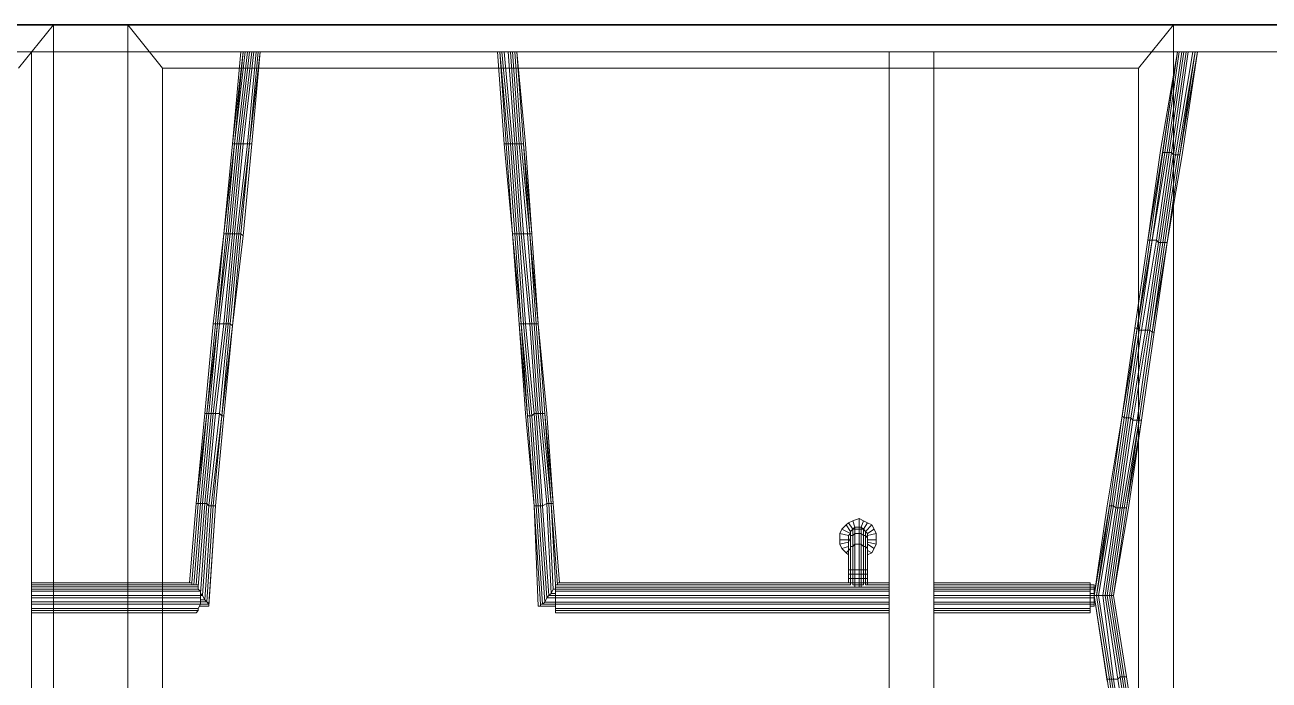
# Model space of a CAD drawing. Header units: inches. Extents: x 2013 to 15569, y -2551 to 2524.
# Drawn here: x 3736 to 3828, y 1989.3 to 2037.7 of the extents above; entities that cross this region are included whole.
import ezdxf

# ---------------------------------------------------------------- set-up
doc = ezdxf.new("R2010")
doc.units = ezdxf.units.IN
doc.header["$MEASUREMENT"] = 0
for name, color, linetype, lineweight in [('A-ELEV-PATT', 8, 'Continuous', 18), ('A-FURN', 8, 'Continuous', 18), ('A-SECT-MCUT', 7, 'Continuous', 35)]:
    doc.layers.add(name, color=color, linetype=linetype, lineweight=lineweight)

msp = doc.modelspace()

# ---------------------------------------------------------------- linework, layer by layer
at = {"layer": 'A-ELEV-PATT'}
for p, q in [((3738.148, 1827.342), (3738.148, 2037.7)), ((3743.646, 1827.342), (3743.646, 2037.7)), ((3746.197, 1941.491), (3746.197, 2034.491)), ((3818.306, 1941.491), (3818.306, 2034.491))]:
    msp.add_line(p, q, dxfattribs=at)
at = {"layer": 'A-FURN'}
for p, q in [((3660.897, 2037.7), (3820.897, 2037.7)), ((3735.557, 2034.491), (3738.148, 2037.7)), ((3746.197, 2034.491), (3743.646, 2037.7)), ((3818.306, 2034.491), (3820.897, 2037.7)), ((3820.897, 2037.7), (3820.897, 1827.342)), ((3628.364, 2035.7), (3892.796, 2035.7)), ((3752.162, 2035.7), (3751.99, 2035.7)), ((3822.666, 2035.7), (3821.192, 2035.7)), ((3746.197, 2034.491), (3818.306, 2034.491)), ((3748.374, 1996.481), (3748.374, 1996.323))]:
    msp.add_line(p, q, dxfattribs=at)
at = {"layer": 'A-FURN', "lineweight": 0}
for p, q in [((3736.52, 2035.7), (3733.201, 2035.7)), ((3733.201, 2035.7), (3736.52, 2035.7)), ((3736.52, 1966.111), (3736.52, 2035.7)), ((3736.52, 2035.7), (3736.52, 1966.111)), ((3736.52, 2035.7), (3736.52, 2035.7)), ((3752.162, 2035.7), (3751.373, 2028.903)), ((3751.99, 2035.7), (3751.373, 2028.903)), ((3752.162, 2035.7), (3751.531, 2028.903)), ((3752.32, 2035.7), (3751.531, 2028.903)), ((3752.478, 2035.7), (3751.689, 2028.903)), ((3752.636, 2035.7), (3751.846, 2028.903)), ((3752.794, 2035.7), (3752.004, 2028.903)), ((3752.32, 2035.7), (3752.162, 2035.7)), ((3752.162, 2035.7), (3752.162, 2035.7)), ((3752.162, 2028.903), (3752.951, 2035.7)), ((3752.478, 2035.7), (3752.32, 2035.7)), ((3752.478, 2035.7), (3752.32, 2035.7)), ((3752.636, 2035.7), (3752.478, 2035.7)), ((3752.478, 2028.903), (3753.114, 2035.7)), ((3752.794, 2035.7), (3752.636, 2035.7)), ((3752.636, 2028.903), (3753.272, 2035.7)), ((3752.636, 2028.903), (3753.43, 2035.7)), ((3752.951, 2035.7), (3752.794, 2035.7)), ((3752.951, 2035.7), (3752.794, 2035.7)), ((3752.794, 2028.903), (3753.43, 2035.7)), ((3752.794, 2028.903), (3753.43, 2035.7)), ((3752.951, 2035.7), (3753.114, 2035.7)), ((3753.114, 2035.7), (3753.272, 2035.7)), ((3753.43, 2035.7), (3753.272, 2035.7)), ((3753.272, 2035.7), (3753.43, 2035.7)), ((3753.43, 2035.7), (3753.425, 2035.7)), ((3771.123, 2035.7), (3770.966, 2035.7)), ((3770.966, 2035.7), (3771.439, 2028.903)), ((3771.439, 2028.903), (3770.966, 2035.7)), ((3770.966, 2035.7), (3771.123, 2035.7)), ((3771.123, 2035.7), (3771.119, 2035.7)), ((3771.281, 2035.7), (3771.123, 2035.7)), ((3771.281, 2035.7), (3771.123, 2035.7)), ((3771.123, 2035.7), (3771.755, 2028.903)), ((3771.123, 2035.7), (3771.597, 2028.903)), ((3771.439, 2035.7), (3771.281, 2035.7)), ((3771.281, 2035.7), (3771.913, 2028.903)), ((3771.755, 2035.7), (3771.439, 2035.7)), ((3771.439, 2035.7), (3772.071, 2028.903)), ((3771.755, 2035.7), (3771.597, 2035.7)), ((3771.913, 2035.7), (3771.755, 2035.7)), ((3771.755, 2035.7), (3772.228, 2028.903)), ((3772.071, 2035.7), (3771.913, 2035.7)), ((3772.071, 2035.7), (3771.913, 2035.7)), ((3771.913, 2035.7), (3772.391, 2028.903)), ((3772.228, 2035.7), (3772.071, 2035.7)), ((3772.071, 2035.7), (3772.549, 2028.903)), ((3772.228, 2035.7), (3772.071, 2035.7)), ((3772.391, 2035.7), (3772.228, 2035.7)), ((3772.228, 2035.7), (3772.707, 2028.903)), ((3772.391, 2035.7), (3772.228, 2035.7)), ((3773.022, 2028.903), (3772.391, 2035.7)), ((3772.391, 2035.7), (3772.865, 2028.903)), ((3772.391, 2035.7), (3772.865, 2028.903)), ((3799.881, 2035.7), (3799.881, 1966.111)), ((3803.201, 2035.7), (3799.881, 2035.7)), ((3799.881, 1966.111), (3799.881, 2035.7)), ((3799.881, 2035.7), (3803.201, 2035.7)), ((3803.201, 1966.111), (3803.201, 2035.7)), ((3803.201, 2035.7), (3803.201, 1966.111)), ((3803.201, 2035.7), (3803.201, 2035.7)), ((3821.192, 2035.7), (3819.947, 2028.424)), ((3820.105, 2028.424), (3821.192, 2035.7)), ((3820.105, 2028.266), (3821.192, 2035.7)), ((3820.263, 2028.266), (3821.328, 2035.7)), ((3820.421, 2028.266), (3821.512, 2035.7)), ((3820.584, 2028.266), (3821.669, 2035.7)), ((3820.741, 2028.266), (3821.827, 2035.7)), ((3820.899, 2028.108), (3821.981, 2035.7)), ((3821.057, 2028.108), (3822.32, 2035.7)), ((3821.215, 2028.108), (3822.508, 2035.7)), ((3821.373, 2028.108), (3822.508, 2035.7)), ((3822.666, 2035.7), (3821.373, 2028.108)), ((3822.666, 2035.7), (3821.531, 2028.108)), ((3751.531, 2028.903), (3750.741, 2022.258)), ((3751.373, 2028.903), (3750.741, 2022.258)), ((3750.741, 2022.258), (3751.373, 2028.903)), ((3751.531, 2028.903), (3750.899, 2022.258)), ((3751.689, 2028.903), (3751.057, 2022.258)), ((3751.846, 2028.903), (3751.215, 2022.258)), ((3751.373, 2028.903), (3751.531, 2028.903)), ((3752.004, 2028.903), (3751.373, 2022.258)), ((3751.373, 2028.903), (3751.373, 2028.903)), ((3751.531, 2028.903), (3751.689, 2028.903)), ((3752.162, 2028.903), (3751.531, 2022.258)), ((3752.478, 2028.903), (3751.689, 2022.258)), ((3751.689, 2028.903), (3751.846, 2028.903)), ((3752.636, 2028.903), (3751.846, 2022.258)), ((3751.846, 2028.903), (3752.004, 2028.903)), ((3752.636, 2028.903), (3752.004, 2022.258)), ((3752.004, 2028.903), (3752.162, 2028.903)), ((3752.794, 2028.903), (3752.162, 2022.101)), ((3752.162, 2022.101), (3752.794, 2028.903)), ((3752.162, 2028.903), (3752.478, 2028.903)), ((3752.478, 2028.903), (3752.636, 2028.903)), ((3752.636, 2028.903), (3752.631, 2028.903)), ((3752.794, 2028.903), (3752.636, 2028.903)), ((3752.794, 2028.903), (3752.789, 2028.903)), ((3771.439, 2028.903), (3772.071, 2022.258)), ((3772.071, 2022.258), (3771.439, 2028.903)), ((3771.439, 2028.903), (3771.597, 2028.903)), ((3771.755, 2028.903), (3771.597, 2028.903)), ((3771.597, 2028.903), (3772.071, 2022.258)), ((3771.913, 2028.903), (3771.755, 2028.903)), ((3771.755, 2028.903), (3772.228, 2022.258)), ((3772.071, 2028.903), (3771.913, 2028.903)), ((3771.913, 2028.903), (3772.391, 2022.258)), ((3772.228, 2028.903), (3772.071, 2028.903)), ((3772.071, 2028.903), (3772.549, 2022.258)), ((3772.391, 2028.903), (3772.228, 2028.903)), ((3772.228, 2028.903), (3772.707, 2022.258)), ((3772.549, 2028.903), (3772.391, 2028.903)), ((3772.391, 2028.903), (3772.865, 2022.258)), ((3772.707, 2028.903), (3772.549, 2028.903)), ((3772.549, 2028.903), (3773.18, 2022.258)), ((3772.865, 2028.903), (3772.707, 2028.903)), ((3772.707, 2028.903), (3773.338, 2022.258)), ((3772.865, 2028.903), (3773.338, 2022.258)), ((3772.865, 2028.903), (3773.496, 2022.258)), ((3773.496, 2022.258), (3773.022, 2028.903)), ((3819, 2021.785), (3820.105, 2028.424)), ((3819.947, 2028.424), (3819, 2021.785)), ((3819.158, 2021.785), (3820.105, 2028.266)), ((3820.263, 2028.266), (3819.316, 2021.785)), ((3819.316, 2021.785), (3820.421, 2028.266)), ((3819.632, 2021.785), (3820.584, 2028.266)), ((3819.79, 2021.627), (3820.741, 2028.266)), ((3819.947, 2021.627), (3820.899, 2028.108)), ((3820.105, 2028.266), (3820.105, 2028.424)), ((3820.263, 2028.266), (3820.105, 2028.266)), ((3820.105, 2021.627), (3821.057, 2028.108)), ((3820.421, 2028.266), (3820.263, 2028.266)), ((3820.263, 2021.627), (3821.215, 2028.108)), ((3820.584, 2028.266), (3820.421, 2028.266)), ((3821.373, 2028.108), (3820.421, 2021.627)), ((3821.373, 2028.108), (3820.421, 2021.627)), ((3820.421, 2021.627), (3821.531, 2028.108)), ((3820.741, 2028.266), (3820.584, 2028.266)), ((3820.899, 2028.108), (3820.741, 2028.266)), ((3821.057, 2028.108), (3820.899, 2028.108)), ((3821.215, 2028.108), (3821.057, 2028.108)), ((3821.373, 2028.108), (3821.215, 2028.108)), ((3821.373, 2028.108), (3821.368, 2028.108)), ((3750.741, 2022.258), (3749.952, 2015.619)), ((3750.741, 2022.258), (3749.952, 2015.619)), ((3750.741, 2022.258), (3750.11, 2015.619)), ((3750.899, 2022.258), (3750.268, 2015.619)), ((3751.057, 2022.258), (3750.268, 2015.619)), ((3751.215, 2022.258), (3750.426, 2015.619)), ((3750.741, 2022.258), (3750.899, 2022.258)), ((3751.373, 2022.258), (3750.741, 2015.619)), ((3750.899, 2022.258), (3751.057, 2022.258)), ((3751.531, 2022.258), (3750.899, 2015.619)), ((3751.057, 2022.258), (3751.215, 2022.258)), ((3751.689, 2022.258), (3751.057, 2015.619)), ((3751.215, 2022.258), (3751.373, 2022.258)), ((3751.846, 2022.258), (3751.215, 2015.619)), ((3751.373, 2022.258), (3751.531, 2022.258)), ((3752.004, 2022.258), (3751.373, 2015.461)), ((3752.162, 2022.101), (3751.373, 2015.461)), ((3751.373, 2015.461), (3752.162, 2022.101)), ((3751.531, 2022.258), (3751.689, 2022.258)), ((3751.689, 2022.258), (3751.846, 2022.258)), ((3751.846, 2022.258), (3752.004, 2022.258)), ((3752.004, 2022.258), (3752.162, 2022.101)), ((3772.228, 2022.258), (3772.071, 2022.258)), ((3772.071, 2022.258), (3772.707, 2015.614)), ((3772.549, 2015.614), (3772.071, 2022.258)), ((3772.071, 2022.258), (3772.549, 2015.614)), ((3772.391, 2022.258), (3772.228, 2022.258)), ((3772.228, 2022.258), (3772.707, 2015.614)), ((3772.549, 2022.258), (3772.391, 2022.258)), ((3772.391, 2022.258), (3772.865, 2015.614)), ((3772.707, 2022.258), (3772.549, 2022.258)), ((3772.549, 2022.258), (3773.022, 2015.614)), ((3772.865, 2022.258), (3772.707, 2022.258)), ((3772.707, 2022.258), (3773.338, 2015.614)), ((3773.18, 2022.258), (3772.865, 2022.258)), ((3772.865, 2022.258), (3773.496, 2015.614)), ((3773.338, 2022.258), (3773.18, 2022.258)), ((3773.18, 2022.258), (3773.654, 2015.614)), ((3773.338, 2022.258), (3773.812, 2015.614)), ((3773.496, 2022.258), (3773.338, 2022.258)), ((3773.338, 2022.258), (3773.97, 2015.614)), ((3773.496, 2022.258), (3773.97, 2015.614)), ((3773.97, 2015.614), (3773.496, 2022.258)), ((3818.053, 2015.299), (3819, 2021.785)), ((3819, 2021.785), (3818.053, 2015.299)), ((3819.158, 2021.785), (3818.211, 2015.299)), ((3818.211, 2015.299), (3819.316, 2021.785)), ((3818.369, 2015.141), (3819.316, 2021.785)), ((3818.527, 2015.141), (3819.632, 2021.785)), ((3818.842, 2015.141), (3819.79, 2021.627)), ((3819.158, 2021.785), (3819, 2021.785)), ((3819, 2015.141), (3819.947, 2021.627)), ((3819.316, 2021.785), (3819.158, 2021.785)), ((3819.158, 2015.141), (3820.105, 2021.627)), ((3819.316, 2021.785), (3819.311, 2021.785)), ((3819.632, 2021.785), (3819.316, 2021.785)), ((3819.316, 2014.983), (3820.421, 2021.627)), ((3820.263, 2021.627), (3819.316, 2014.983)), ((3820.421, 2021.627), (3819.474, 2014.983)), ((3819.474, 2014.983), (3820.421, 2021.627)), ((3819.79, 2021.627), (3819.632, 2021.785)), ((3819.947, 2021.627), (3819.79, 2021.627)), ((3820.105, 2021.627), (3819.947, 2021.627)), ((3820.263, 2021.627), (3820.105, 2021.627)), ((3820.421, 2021.627), (3820.263, 2021.627)), ((3820.421, 2021.627), (3820.416, 2021.627)), ((3749.952, 2015.619), (3749.321, 2008.975)), ((3749.952, 2015.619), (3749.321, 2008.975)), ((3750.11, 2015.619), (3749.479, 2008.975)), ((3750.268, 2015.619), (3749.479, 2008.975)), ((3750.268, 2015.619), (3749.636, 2008.975)), ((3750.426, 2015.619), (3749.794, 2008.975)), ((3750.741, 2015.619), (3749.952, 2008.975)), ((3749.952, 2015.619), (3750.11, 2015.619)), ((3750.11, 2015.619), (3750.268, 2015.619)), ((3750.899, 2015.619), (3750.11, 2008.975)), ((3750.268, 2015.619), (3750.426, 2015.619)), ((3750.426, 2015.619), (3750.741, 2015.619)), ((3751.057, 2015.619), (3750.426, 2008.975)), ((3751.215, 2015.619), (3750.584, 2008.817)), ((3751.373, 2015.461), (3750.584, 2008.817)), ((3750.741, 2015.619), (3750.899, 2015.619)), ((3751.373, 2015.461), (3750.741, 2008.817)), ((3750.741, 2008.817), (3751.373, 2015.461)), ((3750.899, 2015.619), (3751.057, 2015.619)), ((3751.057, 2015.619), (3751.215, 2015.619)), ((3751.215, 2015.619), (3751.373, 2015.461)), ((3773.022, 2008.975), (3772.549, 2015.614)), ((3772.549, 2015.614), (3772.707, 2015.614)), ((3772.549, 2015.614), (3773.18, 2008.817)), ((3772.549, 2015.614), (3772.549, 2015.614)), ((3772.707, 2015.614), (3773.18, 2008.817)), ((3772.865, 2015.614), (3772.707, 2015.614)), ((3772.707, 2015.614), (3773.338, 2008.817)), ((3773.022, 2015.614), (3772.865, 2015.614)), ((3772.865, 2015.614), (3773.496, 2008.817)), ((3773.338, 2015.614), (3773.022, 2015.614)), ((3773.022, 2015.614), (3773.654, 2008.975)), ((3773.496, 2015.614), (3773.338, 2015.614)), ((3773.338, 2015.614), (3773.812, 2008.975)), ((3773.654, 2015.614), (3773.496, 2015.614)), ((3773.496, 2015.614), (3773.97, 2008.975)), ((3773.812, 2015.614), (3773.654, 2015.614)), ((3773.654, 2015.614), (3774.127, 2008.975)), ((3773.97, 2015.614), (3773.812, 2015.614)), ((3773.812, 2015.614), (3774.285, 2008.975)), ((3773.97, 2015.614), (3774.443, 2008.975)), ((3773.97, 2015.614), (3774.443, 2008.975)), ((3774.601, 2008.975), (3773.97, 2015.614)), ((3817.106, 2008.817), (3818.211, 2015.299)), ((3818.053, 2015.299), (3817.106, 2008.817)), ((3818.053, 2015.299), (3817.106, 2008.817)), ((3817.264, 2008.659), (3818.211, 2015.299)), ((3817.422, 2008.659), (3818.369, 2015.141)), ((3817.58, 2008.659), (3818.527, 2015.141)), ((3817.737, 2008.659), (3818.842, 2015.141)), ((3817.895, 2008.497), (3819, 2015.141)), ((3818.211, 2015.299), (3818.053, 2015.299)), ((3818.211, 2015.299), (3818.206, 2015.299)), ((3818.369, 2015.141), (3818.211, 2015.299)), ((3818.211, 2008.497), (3819.158, 2015.141)), ((3818.527, 2015.141), (3818.369, 2015.141)), ((3818.369, 2008.497), (3819.316, 2014.983)), ((3818.369, 2008.497), (3819.316, 2014.983)), ((3818.842, 2015.141), (3818.527, 2015.141)), ((3819.474, 2014.983), (3818.527, 2008.497)), ((3818.527, 2008.497), (3819.474, 2014.983)), ((3819, 2015.141), (3818.842, 2015.141)), ((3819.158, 2015.141), (3819, 2015.141)), ((3819.316, 2014.983), (3819.158, 2015.141)), ((3819.316, 2014.983), (3819.311, 2014.983)), ((3819.474, 2014.983), (3819.316, 2014.983)), ((3749.479, 2008.975), (3748.689, 2002.331)), ((3749.321, 2008.975), (3748.689, 2002.331)), ((3748.689, 2002.331), (3749.321, 2008.975)), ((3749.479, 2008.975), (3748.847, 2002.331)), ((3749.636, 2008.975), (3749.005, 2002.331)), ((3749.794, 2008.975), (3749.163, 2002.331)), ((3749.952, 2008.975), (3749.321, 2002.331)), ((3749.321, 2008.975), (3749.479, 2008.975)), ((3749.321, 2008.975), (3749.321, 2008.975)), ((3749.479, 2008.975), (3749.636, 2008.975)), ((3750.11, 2008.975), (3749.479, 2002.331)), ((3749.636, 2008.975), (3749.794, 2008.975)), ((3750.426, 2008.975), (3749.636, 2002.173)), ((3749.794, 2008.975), (3749.952, 2008.975)), ((3750.584, 2008.817), (3749.794, 2002.173)), ((3749.952, 2008.975), (3750.11, 2008.975)), ((3750.584, 2008.817), (3749.952, 2002.173)), ((3750.11, 2008.975), (3750.426, 2008.975)), ((3750.741, 2008.817), (3750.11, 2002.173)), ((3750.11, 2002.173), (3750.741, 2008.817)), ((3750.426, 2008.975), (3750.584, 2008.817)), ((3750.584, 2008.817), (3750.741, 2008.817)), ((3773.022, 2008.975), (3773.654, 2002.173)), ((3773.338, 2008.817), (3773.18, 2008.817)), ((3773.18, 2008.817), (3773.654, 2002.173)), ((3773.18, 2008.817), (3773.654, 2002.173)), ((3773.496, 2008.817), (3773.338, 2008.817)), ((3773.338, 2008.817), (3773.812, 2002.173)), ((3773.654, 2008.975), (3773.496, 2008.817)), ((3773.496, 2008.817), (3773.97, 2002.173)), ((3773.812, 2008.975), (3773.654, 2008.975)), ((3773.654, 2008.975), (3774.127, 2002.173)), ((3773.97, 2008.975), (3773.812, 2008.975)), ((3773.812, 2008.975), (3774.285, 2002.173)), ((3774.127, 2008.975), (3773.97, 2008.975)), ((3773.97, 2008.975), (3774.601, 2002.331)), ((3774.285, 2008.975), (3774.127, 2008.975)), ((3774.127, 2008.975), (3774.759, 2002.331)), ((3774.443, 2008.975), (3774.285, 2008.975)), ((3774.285, 2008.975), (3774.917, 2002.331)), ((3774.443, 2008.975), (3775.074, 2002.331)), ((3774.443, 2008.975), (3774.917, 2002.331)), ((3775.074, 2002.331), (3774.601, 2008.975)), ((3817.106, 2008.817), (3816.001, 2002.173)), ((3817.106, 2008.817), (3816.159, 2002.173)), ((3816.159, 2002.173), (3817.106, 2008.817)), ((3816.317, 2002.173), (3817.264, 2008.659)), ((3816.475, 2002.173), (3817.422, 2008.659)), ((3816.633, 2002.015), (3817.58, 2008.659)), ((3816.79, 2002.015), (3817.737, 2008.659)), ((3817.106, 2008.817), (3817.101, 2008.817)), ((3817.264, 2008.659), (3817.106, 2008.817)), ((3817.422, 2008.659), (3817.264, 2008.659)), ((3817.58, 2008.659), (3817.422, 2008.659)), ((3817.737, 2008.659), (3817.58, 2008.659)), ((3817.895, 2008.497), (3817.737, 2008.659)), ((3816.948, 2002.015), (3817.895, 2008.497)), ((3817.106, 2002.015), (3818.211, 2008.497)), ((3817.264, 2002.015), (3818.369, 2008.497)), ((3818.527, 2008.497), (3817.422, 2002.015)), ((3818.369, 2008.497), (3817.422, 2002.015)), ((3817.58, 2002.015), (3818.527, 2008.497)), ((3818.211, 2008.497), (3817.895, 2008.497)), ((3818.369, 2008.497), (3818.211, 2008.497)), ((3818.369, 2008.497), (3818.364, 2008.497)), ((3818.527, 2008.497), (3818.369, 2008.497)), ((3748.689, 2002.331), (3748.211, 1996.481)), ((3748.689, 2002.331), (3748.211, 1996.481)), ((3748.689, 2002.331), (3748.211, 1996.481)), ((3748.847, 2002.331), (3748.374, 1996.481)), ((3749.005, 2002.331), (3748.532, 1996.323)), ((3748.689, 2002.331), (3748.847, 2002.331)), ((3749.163, 2002.331), (3748.689, 1996.323)), ((3748.847, 2002.331), (3749.005, 2002.331)), ((3749.321, 2002.331), (3748.847, 1996.165)), ((3749.479, 2002.331), (3749.005, 1995.691)), ((3749.005, 2002.331), (3749.163, 2002.331)), ((3749.163, 2002.331), (3749.321, 2002.331)), ((3749.636, 2002.173), (3749.163, 1995.534)), ((3749.321, 2002.331), (3749.479, 2002.331)), ((3749.794, 2002.173), (3749.321, 1995.218)), ((3749.479, 2002.331), (3749.636, 2002.173)), ((3749.952, 2002.173), (3749.479, 1995.06)), ((3749.636, 2002.173), (3749.794, 2002.173)), ((3750.11, 2002.173), (3749.636, 1994.897)), ((3749.636, 1994.74), (3750.11, 2002.173)), ((3749.794, 2002.173), (3749.952, 2002.173)), ((3749.952, 2002.173), (3750.11, 2002.173)), ((3773.812, 2002.173), (3773.654, 2002.173)), ((3773.654, 2002.173), (3774.127, 1994.897)), ((3773.97, 1994.74), (3773.654, 2002.173)), ((3773.97, 2002.173), (3773.812, 2002.173)), ((3773.812, 2002.173), (3774.285, 1994.897)), ((3774.127, 2002.173), (3773.97, 2002.173)), ((3773.97, 2002.173), (3774.443, 1995.055)), ((3774.285, 2002.173), (3774.127, 2002.173)), ((3774.127, 2002.173), (3774.601, 1995.371)), ((3774.601, 2002.331), (3774.285, 2002.173)), ((3774.285, 2002.173), (3774.759, 1995.529)), ((3774.759, 2002.331), (3774.601, 2002.331)), ((3774.601, 2002.331), (3774.917, 1995.687)), ((3774.917, 2002.331), (3774.759, 2002.331)), ((3774.759, 2002.331), (3775.074, 1996.002)), ((3775.074, 2002.331), (3774.917, 2002.331)), ((3774.917, 2002.331), (3775.39, 1996.323)), ((3774.917, 2002.331), (3775.232, 1996.323)), ((3775.074, 2002.331), (3775.548, 1996.481)), ((3775.548, 1996.481), (3775.074, 2002.331)), ((3816.001, 2002.173), (3815.049, 1995.529)), ((3816.159, 2002.173), (3815.049, 1995.529)), ((3816.159, 2002.173), (3815.207, 1995.529)), ((3816.317, 2002.173), (3815.207, 1995.529)), ((3816.475, 2002.173), (3815.365, 1995.529)), ((3816.159, 2002.173), (3816.154, 2002.173)), ((3816.317, 2002.173), (3816.159, 2002.173)), ((3816.475, 2002.173), (3816.317, 2002.173)), ((3816.633, 2002.015), (3816.475, 2002.173)), ((3797.671, 2001.226), (3797.198, 2001.063)), ((3797.671, 2001.226), (3797.198, 2001.063)), ((3797.987, 2001.063), (3797.671, 2001.226)), ((3797.671, 2001.226), (3797.671, 2000.59)), ((3797.987, 2001.063), (3797.671, 2001.226)), ((3816.633, 2002.015), (3815.681, 1995.529)), ((3816.79, 2002.015), (3815.843, 1995.529)), ((3816.948, 2002.015), (3816.001, 1995.529)), ((3817.106, 2002.015), (3816.159, 1995.529)), ((3817.264, 2002.015), (3816.317, 1995.529)), ((3817.422, 2002.015), (3816.475, 1995.529)), ((3817.422, 2002.015), (3816.475, 1995.529)), ((3816.475, 1995.529), (3817.58, 2002.015)), ((3816.79, 2002.015), (3816.633, 2002.015)), ((3816.948, 2002.015), (3816.79, 2002.015)), ((3817.106, 2002.015), (3816.948, 2002.015)), ((3817.264, 2002.015), (3817.106, 2002.015)), ((3817.422, 2002.015), (3817.264, 2002.015)), ((3817.422, 2002.015), (3817.417, 2002.015)), ((3796.404, 2000.432), (3796.246, 2000.116)), ((3796.404, 2000.432), (3796.246, 2000.116)), ((3796.724, 2000.748), (3796.404, 2000.432)), ((3796.724, 2000.748), (3796.404, 2000.432)), ((3796.404, 2000.432), (3797.04, 2000.116)), ((3796.882, 2000.905), (3796.724, 2000.748)), ((3796.882, 2000.905), (3796.724, 2000.748)), ((3796.724, 2000.748), (3797.04, 2000.274)), ((3797.198, 2001.063), (3796.882, 2000.905)), ((3797.198, 2001.063), (3796.882, 2000.905)), ((3796.882, 2000.905), (3797.198, 2000.432)), ((3797.198, 2000.432), (3797.04, 2000.274)), ((3797.198, 2000.432), (3797.04, 2000.274)), ((3797.04, 1999.958), (3797.04, 2000.274)), ((3797.04, 2000.274), (3797.04, 2000.116)), ((3797.04, 2000.274), (3797.04, 2000.116)), ((3797.198, 2001.063), (3797.355, 2000.59)), ((3797.355, 2000.59), (3797.198, 2000.432)), ((3797.198, 1999.958), (3797.198, 2000.432)), ((3797.355, 2000.432), (3797.198, 2000.432)), ((3797.355, 2000.432), (3797.355, 2000.59)), ((3797.671, 2000.59), (3797.355, 2000.59)), ((3797.355, 2000.116), (3797.355, 2000.432)), ((3797.671, 2000.432), (3797.355, 2000.432)), ((3797.671, 2000.432), (3797.671, 2000.59)), ((3797.829, 2000.59), (3797.671, 2000.59)), ((3797.671, 2000.116), (3797.671, 2000.432)), ((3797.829, 2000.432), (3797.671, 2000.432)), ((3797.987, 2001.063), (3797.829, 2000.59)), ((3797.829, 2000.432), (3797.829, 2000.59)), ((3797.987, 2000.432), (3797.829, 2000.59)), ((3797.829, 2000.116), (3797.829, 2000.432)), ((3797.987, 2000.432), (3797.829, 2000.432)), ((3798.303, 2000.905), (3797.987, 2001.063)), ((3798.303, 2000.905), (3797.987, 2001.063)), ((3797.987, 2000.432), (3798.303, 2000.905)), ((3797.987, 1999.958), (3797.987, 2000.432)), ((3798.145, 2000.274), (3797.987, 2000.432)), ((3798.145, 2000.274), (3797.987, 2000.432)), ((3798.618, 2000.748), (3798.145, 2000.274)), ((3798.145, 1999.958), (3798.145, 2000.274)), ((3798.303, 2000.116), (3798.145, 2000.274)), ((3798.303, 2000.116), (3798.145, 2000.274)), ((3798.618, 2000.748), (3798.303, 2000.905)), ((3798.303, 2000.905), (3798.618, 2000.748)), ((3798.776, 2000.432), (3798.303, 2000.116)), ((3798.776, 2000.432), (3798.618, 2000.748)), ((3798.776, 2000.432), (3798.618, 2000.748)), ((3798.934, 2000.116), (3798.776, 2000.432)), ((3798.934, 2000.116), (3798.776, 2000.432)), ((3796.246, 2000.116), (3796.246, 1999.643)), ((3796.246, 2000.116), (3796.246, 1999.643)), ((3796.246, 2000.116), (3796.882, 1999.958)), ((3796.246, 1999.643), (3796.246, 1999.327)), ((3796.246, 1999.643), (3796.246, 1999.327)), ((3796.246, 1999.643), (3796.882, 1999.643)), ((3796.246, 1999.327), (3796.882, 1999.485)), ((3797.04, 2000.116), (3796.882, 1999.958)), ((3797.04, 2000.116), (3796.882, 1999.958)), ((3796.882, 1999.485), (3796.882, 1999.958)), ((3796.882, 1999.643), (3796.882, 1999.958)), ((3796.882, 1999.958), (3796.882, 1999.8)), ((3797.04, 1999.8), (3796.882, 1999.485)), ((3796.882, 1999.8), (3796.882, 1999.643)), ((3796.882, 1999.643), (3796.882, 1999.327)), ((3796.882, 1999.327), (3796.882, 1999.485)), ((3796.882, 1998.853), (3796.882, 1999.485)), ((3797.04, 1999.8), (3797.04, 2000.116)), ((3797.04, 1999.169), (3797.04, 1999.958)), ((3797.04, 1999.958), (3797.04, 1999.8)), ((3797.198, 1999.958), (3797.04, 1999.958)), ((3797.04, 1999.011), (3797.04, 1999.8)), ((3797.355, 2000.116), (3797.198, 1999.958)), ((3797.198, 1999.169), (3797.198, 1999.958)), ((3797.671, 2000.116), (3797.355, 2000.116)), ((3797.355, 1999.327), (3797.355, 2000.116)), ((3797.829, 2000.116), (3797.671, 2000.116)), ((3797.671, 1999.327), (3797.671, 2000.116)), ((3797.987, 1999.958), (3797.829, 2000.116)), ((3797.829, 1999.327), (3797.829, 2000.116)), ((3798.145, 1999.958), (3797.987, 1999.958)), ((3797.987, 1999.169), (3797.987, 1999.958)), ((3798.303, 1999.8), (3798.145, 1999.958)), ((3798.145, 1999.169), (3798.145, 1999.958)), ((3798.934, 2000.116), (3798.303, 1999.958)), ((3798.303, 1999.8), (3798.303, 2000.116)), ((3798.303, 1999.958), (3798.303, 2000.116)), ((3798.303, 1999.958), (3798.303, 2000.116)), ((3798.303, 1999.485), (3798.303, 1999.958)), ((3798.303, 1999.643), (3798.303, 1999.958)), ((3798.303, 1999.8), (3798.303, 1999.958)), ((3798.303, 1999.485), (3798.303, 1999.8)), ((3798.303, 1999.8), (3798.303, 1999.643)), ((3798.303, 1999.011), (3798.303, 1999.8)), ((3798.303, 1999.643), (3798.934, 1999.643)), ((3798.303, 1999.643), (3798.303, 1999.327)), ((3798.934, 1999.327), (3798.303, 1999.485)), ((3798.303, 1999.327), (3798.303, 1999.485)), ((3798.303, 1998.853), (3798.303, 1999.485)), ((3798.934, 1999.643), (3798.934, 2000.116)), ((3798.934, 1999.643), (3798.934, 2000.116)), ((3798.934, 1999.327), (3798.934, 1999.643)), ((3798.934, 1999.643), (3798.934, 1999.327)), ((3796.246, 1999.327), (3796.404, 1999.011)), ((3796.246, 1999.327), (3796.404, 1999.011)), ((3796.404, 1999.011), (3796.882, 1999.169)), ((3796.404, 1999.011), (3796.724, 1998.695)), ((3796.404, 1999.011), (3796.724, 1998.695)), ((3796.724, 1998.695), (3796.882, 1998.853)), ((3796.724, 1998.695), (3796.882, 1998.533)), ((3796.724, 1998.695), (3796.882, 1998.533)), ((3796.882, 1999.327), (3796.882, 1998.695)), ((3797.04, 1999.011), (3796.882, 1998.853)), ((3796.882, 1998.695), (3796.882, 1998.853)), ((3796.882, 1997.428), (3796.882, 1998.853)), ((3796.882, 1998.695), (3796.882, 1997.428)), ((3797.198, 1999.169), (3797.04, 1999.169)), ((3797.04, 1999.169), (3797.04, 1999.011)), ((3797.04, 1997.428), (3797.04, 1999.169)), ((3797.04, 1999.011), (3797.04, 1997.428)), ((3797.355, 1999.327), (3797.198, 1999.169)), ((3797.198, 1997.428), (3797.198, 1999.169)), ((3797.671, 1999.327), (3797.355, 1999.327)), ((3797.355, 1997.428), (3797.355, 1999.327)), ((3797.671, 1997.428), (3797.671, 1999.327)), ((3797.829, 1999.327), (3797.671, 1999.327)), ((3797.829, 1997.428), (3797.829, 1999.327)), ((3797.987, 1999.169), (3797.829, 1999.327)), ((3797.987, 1997.428), (3797.987, 1999.169)), ((3798.145, 1999.169), (3797.987, 1999.169)), ((3798.145, 1997.428), (3798.145, 1999.169)), ((3798.303, 1999.011), (3798.145, 1999.169)), ((3798.776, 1999.011), (3798.303, 1999.327)), ((3798.303, 1999.327), (3798.303, 1998.695)), ((3798.303, 1999.011), (3798.303, 1997.428)), ((3798.303, 1998.853), (3798.303, 1999.011)), ((3798.618, 1998.695), (3798.303, 1998.853)), ((3798.303, 1998.853), (3798.303, 1997.428)), ((3798.303, 1998.695), (3798.303, 1998.853)), ((3798.303, 1998.533), (3798.618, 1998.695)), ((3798.303, 1998.533), (3798.618, 1998.695)), ((3798.303, 1997.428), (3798.303, 1998.695)), ((3798.776, 1999.011), (3798.618, 1998.695)), ((3798.618, 1998.695), (3798.776, 1999.011)), ((3798.776, 1999.011), (3798.934, 1999.327)), ((3798.934, 1999.327), (3798.776, 1999.011)), ((3796.882, 1997.112), (3796.882, 1997.428)), ((3796.882, 1997.428), (3796.882, 1997.112)), ((3797.04, 1997.428), (3796.882, 1997.428)), ((3796.882, 1997.112), (3796.882, 1996.796)), ((3797.04, 1997.112), (3796.882, 1997.112)), ((3796.882, 1996.796), (3796.882, 1997.112)), ((3796.882, 1996.796), (3796.882, 1996.481)), ((3796.882, 1996.481), (3796.882, 1996.796)), ((3797.04, 1996.796), (3796.882, 1996.796)), ((3797.04, 1997.428), (3797.035, 1997.428)), ((3797.04, 1997.112), (3797.035, 1997.112)), ((3797.04, 1996.796), (3797.035, 1996.796)), ((3797.04, 1997.112), (3797.04, 1997.428)), ((3797.04, 1997.428), (3797.04, 1997.112)), ((3797.198, 1997.428), (3797.04, 1997.428)), ((3797.198, 1997.112), (3797.04, 1997.112)), ((3797.04, 1996.796), (3797.04, 1997.112)), ((3797.04, 1997.112), (3797.04, 1996.796)), ((3797.04, 1996.481), (3797.04, 1996.796)), ((3797.04, 1996.796), (3797.04, 1996.481)), ((3797.198, 1996.796), (3797.04, 1996.796)), ((3797.198, 1997.112), (3797.198, 1997.428)), ((3797.355, 1997.428), (3797.198, 1997.428)), ((3797.355, 1997.112), (3797.198, 1997.112)), ((3797.198, 1996.796), (3797.198, 1997.112)), ((3797.355, 1996.796), (3797.198, 1996.796)), ((3797.198, 1996.481), (3797.198, 1996.796)), ((3797.355, 1997.112), (3797.355, 1997.428)), ((3797.671, 1997.428), (3797.355, 1997.428)), ((3797.671, 1997.112), (3797.355, 1997.112)), ((3797.355, 1996.796), (3797.355, 1997.112)), ((3797.671, 1996.796), (3797.355, 1996.796)), ((3797.355, 1996.481), (3797.355, 1996.796)), ((3797.671, 1997.112), (3797.671, 1997.428)), ((3797.829, 1997.428), (3797.671, 1997.428)), ((3797.829, 1997.112), (3797.671, 1997.112)), ((3797.671, 1996.796), (3797.671, 1997.112)), ((3797.829, 1996.796), (3797.671, 1996.796)), ((3797.671, 1996.481), (3797.671, 1996.796)), ((3797.829, 1997.112), (3797.829, 1997.428)), ((3797.987, 1997.428), (3797.829, 1997.428)), ((3797.987, 1997.112), (3797.829, 1997.112)), ((3797.829, 1996.796), (3797.829, 1997.112)), ((3797.829, 1996.481), (3797.829, 1996.796)), ((3797.987, 1996.796), (3797.829, 1996.796)), ((3798.145, 1997.428), (3797.987, 1997.428)), ((3797.987, 1997.112), (3797.987, 1997.428)), ((3797.987, 1996.796), (3797.987, 1997.112)), ((3798.145, 1997.112), (3797.987, 1997.112)), ((3797.987, 1996.481), (3797.987, 1996.796)), ((3798.145, 1996.796), (3797.987, 1996.796)), ((3798.145, 1997.112), (3798.145, 1997.428)), ((3798.303, 1997.428), (3798.145, 1997.428)), ((3798.145, 1996.796), (3798.145, 1997.112)), ((3798.303, 1997.112), (3798.145, 1997.112)), ((3798.303, 1996.796), (3798.145, 1996.796)), ((3798.145, 1996.481), (3798.145, 1996.796)), ((3798.303, 1997.428), (3798.298, 1997.428)), ((3798.303, 1997.112), (3798.298, 1997.112)), ((3798.303, 1996.796), (3798.298, 1996.796)), ((3798.303, 1997.428), (3798.303, 1997.112)), ((3798.303, 1997.112), (3798.303, 1997.428)), ((3798.303, 1997.428), (3798.303, 1997.112)), ((3798.303, 1997.112), (3798.303, 1996.796)), ((3798.303, 1996.796), (3798.303, 1997.112)), ((3798.303, 1997.112), (3798.303, 1996.796)), ((3798.303, 1996.796), (3798.303, 1996.481)), ((3798.303, 1996.481), (3798.303, 1996.796)), ((3798.303, 1996.796), (3798.303, 1996.481)), ((3748.374, 1996.481), (3736.52, 1996.481)), ((3748.532, 1996.323), (3736.52, 1996.323)), ((3736.52, 1996.323), (3748.847, 1996.323)), ((3736.52, 1996.165), (3748.847, 1996.165)), ((3736.52, 1996.007), (3748.847, 1996.007)), ((3736.52, 1995.849), (3749.005, 1995.849)), ((3748.847, 1996.323), (3748.847, 1996.165)), ((3748.847, 1996.165), (3748.847, 1996.007)), ((3748.847, 1996.007), (3749.005, 1995.849)), ((3749.005, 1995.849), (3749.005, 1995.534)), ((3749.005, 1995.849), (3749.005, 1995.691)), ((3749.005, 1995.691), (3749.163, 1995.534)), ((3774.759, 1995.529), (3774.917, 1995.687)), ((3774.917, 1995.687), (3775.074, 1996.002)), ((3774.917, 1995.687), (3775.232, 1995.687)), ((3775.232, 1996.002), (3775.074, 1996.002)), ((3775.074, 1996.002), (3775.232, 1996.002)), ((3797.04, 1996.323), (3775.232, 1996.323)), ((3775.232, 1996.323), (3775.232, 1996.16)), ((3775.232, 1996.323), (3775.232, 1996.16)), ((3799.881, 1996.16), (3775.232, 1996.16)), ((3775.232, 1996.16), (3775.232, 1996.002)), ((3775.232, 1996.16), (3775.232, 1996.002)), ((3799.881, 1996.002), (3775.232, 1996.002)), ((3775.232, 1996.002), (3775.232, 1995.845)), ((3775.232, 1996.002), (3775.232, 1995.845)), ((3775.232, 1995.845), (3775.232, 1995.529)), ((3799.881, 1995.845), (3775.232, 1995.845)), ((3775.232, 1995.845), (3775.232, 1995.529)), ((3797.04, 1996.481), (3775.378, 1996.481)), ((3796.882, 1996.481), (3775.548, 1996.481)), ((3796.882, 1996.481), (3796.877, 1996.481)), ((3796.882, 1996.481), (3796.877, 1996.481)), ((3797.04, 1996.481), (3796.882, 1996.481)), ((3797.04, 1996.481), (3797.035, 1996.481)), ((3797.198, 1996.481), (3797.04, 1996.481)), ((3797.04, 1996.481), (3797.04, 1996.323)), ((3797.04, 1996.481), (3797.04, 1996.323)), ((3797.198, 1996.323), (3797.198, 1996.481)), ((3797.355, 1996.481), (3797.198, 1996.481)), ((3797.355, 1996.323), (3797.198, 1996.323)), ((3797.355, 1996.323), (3797.355, 1996.481)), ((3797.671, 1996.481), (3797.355, 1996.481)), ((3797.355, 1996.323), (3797.355, 1996.16)), ((3797.671, 1996.323), (3797.355, 1996.323)), ((3797.671, 1996.323), (3797.671, 1996.481)), ((3797.829, 1996.481), (3797.671, 1996.481)), ((3797.671, 1996.323), (3797.671, 1996.16)), ((3797.829, 1996.323), (3797.671, 1996.323)), ((3797.829, 1996.323), (3797.829, 1996.481)), ((3797.987, 1996.481), (3797.829, 1996.481)), ((3797.829, 1996.323), (3797.829, 1996.16)), ((3797.987, 1996.323), (3797.829, 1996.323)), ((3798.145, 1996.481), (3797.987, 1996.481)), ((3797.987, 1996.481), (3797.987, 1996.323)), ((3798.145, 1996.481), (3798.145, 1996.323)), ((3798.303, 1996.481), (3798.145, 1996.481)), ((3799.881, 1996.323), (3798.145, 1996.323)), ((3798.303, 1996.481), (3798.298, 1996.481)), ((3799.881, 1996.481), (3798.303, 1996.481)), ((3799.881, 1996.481), (3798.303, 1996.481)), ((3798.303, 1996.323), (3798.303, 1996.481)), ((3814.734, 1996.481), (3803.201, 1996.481)), ((3803.201, 1996.481), (3814.734, 1996.481)), ((3803.201, 1996.323), (3814.734, 1996.323)), ((3803.201, 1996.16), (3814.734, 1996.16)), ((3803.201, 1996.002), (3814.734, 1996.002)), ((3803.201, 1995.845), (3814.734, 1995.845)), ((3814.734, 1996.481), (3814.734, 1996.323)), ((3814.734, 1996.323), (3814.734, 1996.481)), ((3814.734, 1996.323), (3814.734, 1996.16)), ((3815.049, 1996.323), (3814.734, 1996.323)), ((3814.734, 1996.323), (3815.049, 1996.323)), ((3814.734, 1996.16), (3814.734, 1996.323)), ((3814.734, 1996.16), (3814.734, 1996.002)), ((3814.734, 1996.16), (3815.049, 1996.16)), ((3814.734, 1996.16), (3815.049, 1996.16)), ((3814.734, 1996.002), (3814.734, 1996.16)), ((3814.734, 1996.002), (3814.734, 1995.845)), ((3814.734, 1996.002), (3815.049, 1996.002)), ((3814.734, 1995.845), (3814.734, 1996.002)), ((3814.734, 1995.845), (3814.734, 1995.529)), ((3814.734, 1995.529), (3814.734, 1995.845)), ((3814.734, 1995.687), (3815.049, 1995.687)), ((3815.049, 1996.16), (3815.049, 1996.323)), ((3815.049, 1996.323), (3815.049, 1996.16)), ((3815.049, 1996.002), (3815.049, 1996.16)), ((3815.049, 1996.16), (3815.049, 1996.002)), ((3815.049, 1995.687), (3815.049, 1996.002)), ((3815.049, 1996.002), (3815.049, 1995.687)), ((3815.049, 1995.529), (3815.049, 1995.687)), ((3815.049, 1995.687), (3815.049, 1995.529)), ((3736.52, 1995.534), (3749.005, 1995.534)), ((3749.005, 1995.376), (3736.52, 1995.376)), ((3749.005, 1995.06), (3736.52, 1995.06)), ((3749.005, 1994.897), (3736.52, 1994.897)), ((3749.005, 1994.897), (3748.847, 1994.582)), ((3749.005, 1995.534), (3749.005, 1995.376)), ((3749.163, 1995.534), (3749.005, 1995.534)), ((3749.005, 1995.376), (3749.005, 1995.06)), ((3749.321, 1995.218), (3749.005, 1995.218)), ((3749.005, 1995.06), (3749.005, 1994.897)), ((3749.479, 1995.06), (3749.005, 1995.06)), ((3749.636, 1994.897), (3749.005, 1994.897)), ((3749.163, 1995.534), (3749.321, 1995.218)), ((3749.321, 1995.218), (3749.479, 1995.06)), ((3749.479, 1995.06), (3749.636, 1994.897)), ((3749.636, 1994.897), (3749.636, 1994.74)), ((3774.127, 1994.897), (3774.285, 1994.897)), ((3774.127, 1994.74), (3774.127, 1994.897)), ((3774.127, 1994.897), (3775.232, 1994.897)), ((3774.285, 1994.897), (3774.443, 1995.055)), ((3774.285, 1994.897), (3775.232, 1994.897)), ((3774.443, 1995.055), (3774.601, 1995.371)), ((3774.443, 1995.055), (3775.232, 1995.055)), ((3774.601, 1995.371), (3774.759, 1995.529)), ((3774.601, 1995.371), (3775.232, 1995.371)), ((3774.759, 1995.529), (3775.232, 1995.529)), ((3799.881, 1995.529), (3775.232, 1995.529)), ((3775.232, 1995.529), (3775.232, 1995.371)), ((3775.232, 1995.529), (3775.232, 1995.371)), ((3775.232, 1995.371), (3775.232, 1995.055)), ((3799.881, 1995.371), (3775.232, 1995.371)), ((3775.232, 1995.371), (3775.232, 1995.055)), ((3775.232, 1995.055), (3775.232, 1994.897)), ((3775.232, 1995.055), (3775.232, 1994.897)), ((3799.881, 1995.055), (3775.232, 1995.055)), ((3775.232, 1994.897), (3775.232, 1994.582)), ((3775.232, 1994.582), (3775.232, 1994.897)), ((3799.881, 1994.897), (3775.232, 1994.897)), ((3803.201, 1995.529), (3814.734, 1995.529)), ((3803.201, 1995.371), (3814.734, 1995.371)), ((3803.201, 1995.055), (3814.734, 1995.055)), ((3803.201, 1994.897), (3814.734, 1994.897)), ((3814.734, 1995.529), (3814.734, 1995.371)), ((3814.734, 1995.529), (3815.049, 1995.529)), ((3814.734, 1995.371), (3814.734, 1995.529)), ((3814.734, 1995.371), (3814.734, 1995.055)), ((3814.734, 1995.371), (3815.049, 1995.371)), ((3814.734, 1995.055), (3814.734, 1995.371)), ((3814.734, 1995.055), (3814.734, 1994.897)), ((3814.734, 1994.897), (3814.734, 1995.055)), ((3814.734, 1995.055), (3815.049, 1995.055)), ((3814.734, 1994.897), (3814.734, 1994.582)), ((3814.734, 1994.582), (3814.734, 1994.897)), ((3814.734, 1994.897), (3815.049, 1994.897)), ((3814.734, 1994.897), (3815.049, 1994.897)), ((3815.049, 1995.371), (3815.049, 1995.529)), ((3815.207, 1995.529), (3815.049, 1995.529)), ((3815.049, 1995.529), (3816.001, 1989.205)), ((3815.049, 1995.529), (3816.001, 1989.363)), ((3815.049, 1995.529), (3815.049, 1995.371)), ((3815.049, 1995.055), (3815.049, 1995.371)), ((3815.049, 1995.371), (3815.049, 1995.055)), ((3815.049, 1994.897), (3815.049, 1995.055)), ((3815.049, 1995.055), (3815.049, 1994.897)), ((3815.049, 1994.74), (3815.049, 1994.897)), ((3815.049, 1994.897), (3815.049, 1994.74)), ((3816.159, 1989.363), (3815.207, 1995.529)), ((3816.159, 1989.363), (3815.207, 1995.529)), ((3815.207, 1995.529), (3815.365, 1995.529)), ((3816.317, 1989.363), (3815.365, 1995.529)), ((3815.365, 1995.529), (3815.681, 1995.529)), ((3816.475, 1989.363), (3815.681, 1995.529)), ((3815.681, 1995.529), (3815.843, 1995.529)), ((3816.79, 1989.363), (3815.843, 1995.529)), ((3815.843, 1995.529), (3816.001, 1995.529)), ((3816.948, 1989.521), (3816.001, 1995.529)), ((3816.001, 1995.529), (3816.159, 1995.529)), ((3817.106, 1989.521), (3816.159, 1995.529)), ((3816.159, 1995.529), (3816.317, 1995.529)), ((3817.264, 1989.521), (3816.317, 1995.529)), ((3816.317, 1995.529), (3816.475, 1995.529)), ((3817.422, 1989.521), (3816.475, 1995.529)), ((3816.475, 1995.529), (3817.422, 1989.521)), ((3817.422, 1989.521), (3816.475, 1995.529)), ((3748.847, 1994.582), (3736.52, 1994.582)), ((3748.847, 1994.424), (3736.52, 1994.424)), ((3748.847, 1994.424), (3736.52, 1994.424)), ((3748.689, 1994.266), (3736.52, 1994.266)), ((3748.532, 1994.266), (3736.52, 1994.266)), ((3748.847, 1994.424), (3748.689, 1994.266)), ((3748.847, 1994.582), (3748.847, 1994.424)), ((3749.636, 1994.74), (3748.926, 1994.74)), ((3749.636, 1994.74), (3748.926, 1994.74)), ((3748.926, 1994.74), (3749.479, 1994.74)), ((3749.479, 1994.74), (3749.636, 1994.74)), ((3749.636, 1994.74), (3749.632, 1994.74)), ((3773.97, 1994.74), (3775.232, 1994.74)), ((3774.127, 1994.74), (3775.232, 1994.74)), ((3775.232, 1994.424), (3775.228, 1994.424)), ((3775.232, 1994.424), (3775.228, 1994.424)), ((3775.232, 1994.582), (3775.232, 1994.424)), ((3799.881, 1994.582), (3775.232, 1994.582)), ((3775.232, 1994.582), (3775.232, 1994.424)), ((3775.232, 1994.424), (3775.232, 1994.266)), ((3775.232, 1994.266), (3775.232, 1994.424)), ((3775.232, 1994.424), (3799.881, 1994.424)), ((3799.881, 1994.424), (3775.232, 1994.424)), ((3799.881, 1994.266), (3775.232, 1994.266)), ((3775.232, 1994.266), (3799.881, 1994.266)), ((3814.734, 1994.582), (3803.201, 1994.582)), ((3803.201, 1994.424), (3814.734, 1994.424)), ((3803.201, 1994.424), (3814.734, 1994.424)), ((3814.734, 1994.266), (3803.201, 1994.266)), ((3803.201, 1994.266), (3814.734, 1994.266)), ((3814.734, 1994.424), (3814.729, 1994.424)), ((3815.049, 1994.74), (3814.734, 1994.74)), ((3814.734, 1994.74), (3815.049, 1994.74)), ((3814.734, 1994.424), (3814.734, 1994.582)), ((3814.734, 1994.424), (3814.734, 1994.582)), ((3814.734, 1994.424), (3814.734, 1994.266)), ((3814.734, 1994.266), (3814.734, 1994.424)), ((3816.948, 1983.193), (3816.001, 1989.363)), ((3816.001, 1989.363), (3816.159, 1989.363)), ((3817.106, 1983.193), (3816.159, 1989.363)), ((3817.106, 1983.193), (3816.159, 1989.363)), ((3816.159, 1989.363), (3816.317, 1989.363)), ((3817.264, 1983.193), (3816.317, 1989.363)), ((3816.317, 1989.363), (3816.475, 1989.363)), ((3817.422, 1983.193), (3816.475, 1989.363)), ((3816.475, 1989.363), (3816.79, 1989.363)), ((3816.79, 1989.363), (3816.948, 1989.521)), ((3817.737, 1983.35), (3816.79, 1989.363)), ((3817.895, 1983.35), (3816.948, 1989.521)), ((3816.948, 1989.521), (3817.106, 1989.521)), ((3818.053, 1983.35), (3817.106, 1989.521)), ((3817.106, 1989.521), (3817.264, 1989.521)), ((3818.211, 1983.35), (3817.264, 1989.521)), ((3817.264, 1989.521), (3817.422, 1989.521)), ((3818.369, 1983.35), (3817.422, 1989.521)), ((3817.422, 1989.521), (3818.369, 1983.508)), ((3818.369, 1983.508), (3817.422, 1989.521))]:
    msp.add_line(p, q, dxfattribs=at)
at = {"layer": 'A-SECT-MCUT'}
msp.add_line((2942.096, 2037.7), (4012.331, 2037.7), dxfattribs=at)
msp.add_line((2942.096, 2037.7), (4012.331, 2037.7), dxfattribs=at)

doc.saveas('drawing.dxf')
